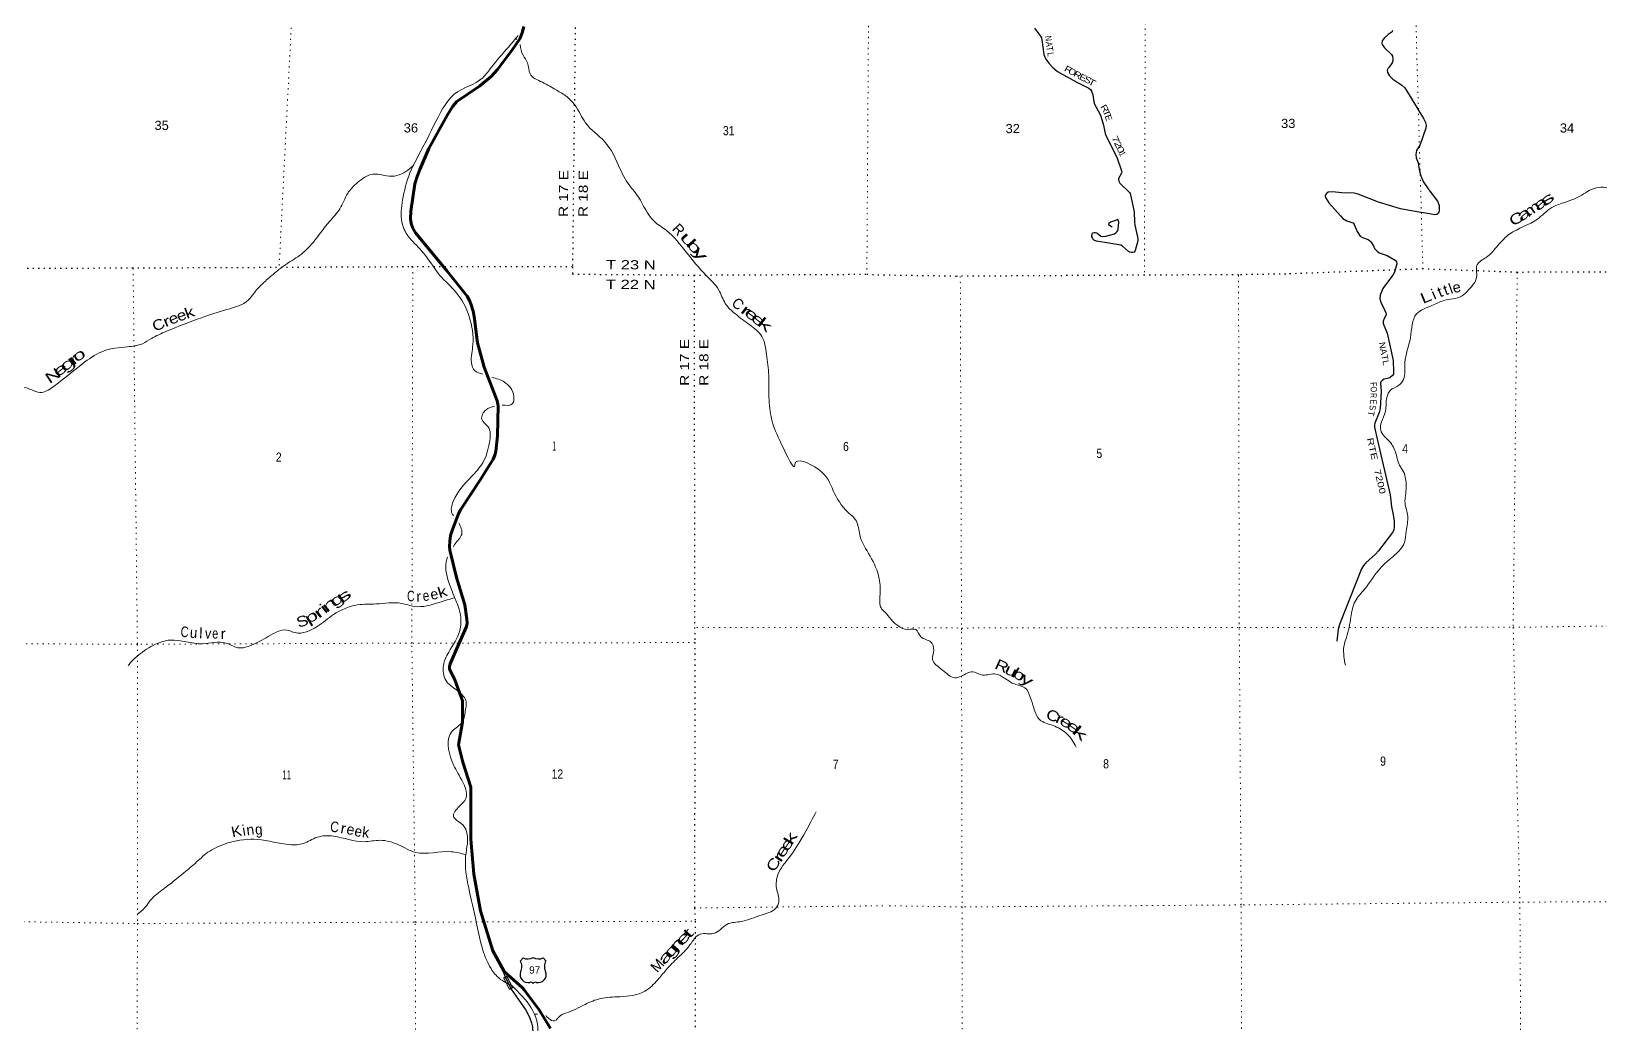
# Model space of a CAD drawing. Header units: feet. Extents: x -8 to 250644, y -192250 to 1368.
# Drawn here: x 77085 to 106970, y -36819 to -17902 of the extents above; entities that cross this region are included whole.
import ezdxf
from ezdxf.enums import TextEntityAlignment as Align

# ---------------------------------------------------------------- set-up
doc = ezdxf.new("R2010")
doc.units = ezdxf.units.FT
doc.header["$LTSCALE"] = 70
doc.linetypes.add('DOTTED', pattern=[1.5, 0.3, -1.2])
for name, color, linetype, lineweight in [('16', 7, 'Continuous', 25), ('20', 7, 'Continuous', 70), ('29', 7, 'Continuous', 25), ('31', 7, 'Continuous', 13), ('39', 7, 'Continuous', 13), ('6', 7, 'DOTTED', 25), ('7', 7, 'DOTTED', 13)]:
    doc.layers.add(name, color=color, linetype=linetype, lineweight=lineweight)
doc.layers.add('30', color=7, linetype='Continuous')
doc.layers.add('41', color=7, linetype='Continuous')

msp = doc.modelspace()

# ---------------------------------------------------------------- linework, layer by layer
at = {"layer": '16'}
for p, q in [((86402.97, -35620.6), (86454.28, -35561.84)), ((86646.04, -35555.87), (86645.76, -35556.07)), ((86838.13, -35561.75), (86889.52, -35620.6))]:
    msp.add_line(p, q, dxfattribs=at)
for centre, radius, start, end in [((86545.36, -35404.18), 182.07, 239.97227, 303.45418), ((86747.14, -35404.68), 181.52, 236.33975, 300.08743), ((86747.13, -35404.18), 182.07, 236.54582, 236.59441), ((86549.18, -35886.13), 151.42, 159.09177, 283.81923), ((86209.99, -35731.23), 222.05, 332.97043, 29.75871), ((86743.3, -35886.13), 151.42, 256.18077, 20.90823), ((87082.49, -35731.23), 222.05, 150.24129, 207.02957)]:
    msp.add_arc(centre, radius, start, end, dxfattribs=at)
for centre, major_axis, start_param, end_param in [((86604.52, -36084.95), (-19.56, 51.67), 4.95877769, 6.28318531), ((86687.97, -36084.95), (19.56, 51.67), 0, 1.32637542)]:
    msp.add_ellipse(centre, major_axis=major_axis, ratio=0.929097, start_param=start_param, end_param=end_param, dxfattribs=at)
at = {"layer": '20'}
for points in [[(85256.38, -28541.86), (85188.43, -28316.49), (85060.22, -27789.78), (85053.46, -27723.28), (85056.45, -27618.4), (85074.43, -27513.53), (85111.97, -27400.79), (85224.18, -27097.02), (85264.4, -27025.2), (85640.77, -26442.69), (85883.65, -26056.41), (85916.04, -25980.82), (85934.01, -25908.91), (85967.24, -25614.85), (85981.57, -25042.86), (85963.96, -24945.54), (85715.17, -24303.65), (85589.38, -23837.34), (85523.71, -23336.38), (85502.72, -23234.54), (85460.79, -23096.7), (85436.83, -23030.78), (85386.38, -22950.69), (85011.07, -22474.01), (84406.76, -21743.14), (84352.64, -21653.89), (84322.69, -21564), (84307.72, -21474.1), (84313.5, -21328.96), (84390.54, -20808.91), (84436.51, -20666.54), (84484.43, -20534.69), (84661.72, -20138.51), (85013.52, -19491.73), (85113.38, -19328.61), (85192.89, -19236.78), (85623.5, -18947.89), (85847.58, -18761.1), (85966.96, -18631.94), (86254.6, -18250.87), (86391.01, -18042.63), (86440.17, -17929.25), (86469.2, -17811.47)], [(86979.24, -36914.73), (86759.6, -36553.77), (86475.46, -36175.13), (86441.63, -36134.39), (86103.94, -35832.5), (86086.81, -35811.29), (85881.1, -35428.09), (85640.74, -34670.58), (85517.41, -33968.65), (85460.7, -33300.49), (85460.21, -32311.78), (85304.17, -31833.59), (85225.55, -31503.88), (85301.17, -31074.45), (85298.46, -30663.68), (85157.02, -30263.93), (85053.46, -30059.05), (85050.77, -30014.96), (85062.44, -29957.17), (85185.34, -29677.75), (85377.65, -29249.54), (85388.9, -29187.07), (85385.9, -29109.17), (85344.74, -28834.95), (85256.63, -28542.69)]]:
    msp.add_lwpolyline(points, dxfattribs=at)
at = {"layer": '29'}
for points in [[(96202.82, -17843.53), (96316.12, -17990.73), (96331.8, -18023.06), (96342.35, -18065.9), (96379.81, -18340.48), (96394.45, -18391.44), (96414.03, -18430.63), (96472.94, -18510.78), (96547.18, -18589.34), (96636.19, -18664.97), (96996.27, -18863.08), (97233.59, -18985.13), (97265.78, -19007.69), (97289.27, -19042.96), (97312.45, -19109.33), (97328.44, -19247.72), (97341.43, -19289.71), (97446.65, -19472.02), (97463.54, -19516.17), (97515.93, -19690.45), (97547.74, -19850.25), (97565.11, -19898.87), (97769.72, -20301.59), (97859.07, -20561.53), (97862.99, -20583.09), (97861.49, -20604.18), (97803.81, -20704.46), (97800.33, -20726.13), (97806.21, -20755.52), (97827.74, -20794.71), (97850.55, -20824.69), (97988.3, -20950.49), (98009.78, -20976.88), (98021.59, -20991.63), (98031.38, -21017.11), (98099.86, -21343.62), (98101.87, -21388.42), (98103.29, -21495.17)], [(103023.83, -17887.18), (103016.38, -17909.42), (102941.96, -17963.43), (102863.66, -18030.9), (102828.22, -18085.81), (102820.58, -18128.88), (102828.42, -18152.39), (102870.98, -18214.06), (103002.01, -18342.22), (103024.22, -18375.77), (103032.05, -18422.79), (103032.05, -18461.98), (103016.84, -18500.57), (102959.72, -18582.95)], [(102959.72, -18582.95), (102943.14, -18606.87), (102922.4, -18644.21), (102926.31, -18683.4), (102963.92, -18753.18), (103028.42, -18815.26), (103200.43, -18930.29), (103255.26, -18981.24), (103357.04, -19141.69), (103615.9, -19562.39), (103650.77, -19641.58), (103662.52, -19688.6), (103656.95, -19750.78), (103548.13, -20057.57), (103482.38, -20170.63), (103464.84, -20252.09), (103474.55, -20315.63), (103509.8, -20407.72), (103532.45, -20536.67), (103560.71, -20658.53), (103605.8, -20765.11), (103716.91, -20921.36), (103878.48, -21139.7), (103913.15, -21218.93), (103911.5, -21326.09), (103897.48, -21367.85), (103865.7, -21396.29), (103830.91, -21399.2), (103658.93, -21366.42), (103484.27, -21340.52), (103177.07, -21288.7), (102757.16, -21160.81), (102366.32, -21007.31), (102290.89, -20988.86), (102060.15, -20981.06), (101877.5, -20961.19), (101798.5, -20970.08), (101763.26, -20993.6), (101747.39, -21019.44), (101739.76, -21040.62), (101743.68, -21068.06), (101810.32, -21169.72), (102030.22, -21420.08), (102076.54, -21467.78), (102153.05, -21512.17), (102249.5, -21544.15), (102272.34, -21554), (102291.92, -21581.43), (102352.67, -21716.44), (102409.4, -21808.73), (102449.55, -21834.62), (102562.13, -21869.47), (102593.45, -21892.98), (102613.03, -21916.5), (102660.97, -21992.77), (102679.61, -22039.94), (102729.68, -22094.94), (102769.67, -22124.2), (102918.65, -22172.93), (103071.21, -22265.28), (103098.62, -22296.63), (103106, -22331.11), (103059.46, -22492.58), (103026.82, -22547.68), (102867.57, -22757.1), (102837.51, -22804.43), (102789.25, -22929.54), (102781.42, -23004), (102802.69, -23065.05), (102867.61, -23211.32), (102898.9, -23270.48), (102902.19, -23307.51), (102863.65, -23376.29), (102844.6, -23425.83), (102847.99, -23474.26), (102921.97, -23656.27), (103032.87, -24175.34), (103041.97, -24393.82), (103041.76, -24414.88), (103039.88, -24436.35), (103020.3, -24463.78), (102981.48, -24501.06), (102950.3, -24516.19), (102860.92, -24535.53), (102832.33, -24550), (102802.17, -24582.47), (102793.17, -24604.86), (102807.09, -24766.89), (102789.25, -25092.76), (102768.95, -25165.82), (102687.44, -25371), (102679.6, -25410.19), (102682.06, -25446.54), (102737.48, -25699.05), (102979.33, -26737.16), (103004.53, -26963.65), (103026.45, -27087.66)], [(98103.29, -21495.17), (98103.83, -21535.38), (98111.13, -21594.18), (98166.49, -21821.46), (98170.41, -21859.67), (98168.8, -21896.81), (98117.55, -22083.05), (98097.63, -22109.35), (98072.51, -22118.32), (98041.18, -22118.32), (98013.77, -22112.44), (97993.27, -22099.43), (97878.67, -21998.79), (97848.24, -21981.3), (97617.33, -21939.42), (97380.43, -21903.57), (97346.09, -21887.1), (97326.51, -21873.39), (97303.89, -21841.5), (97293.22, -21820.48), (97291.26, -21796.97), (97303.45, -21751.3), (97314.76, -21740.14), (97338.26, -21734.27), (97363.71, -21738.18), (97389.68, -21745.2), (97466.22, -21807.27), (97496.86, -21814.6), (97562.51, -21807.18), (97722.77, -21760.92), (97753.35, -21744.06), (97772.94, -21720.55), (97788.6, -21699), (97796.55, -21670.65), (97805.95, -21542.35), (97796.43, -21503.05), (97786.64, -21491.29), (97775.61, -21492.27), (97649.46, -21540.49), (97616.29, -21563.79), (97608.46, -21575.55), (97613.56, -21582.62), (97679.98, -21626.66)], [(103026.45, -27087.66), (103052, -27232.21), (103055.55, -27348.09), (103047.72, -27410.79), (103023.01, -27454.74), (102757.93, -27802.68), (102696.07, -27871.99), (102516.31, -28032.52), (102468.16, -28082.89), (102430.61, -28146.86), (102014.57, -29207.64), (101986.49, -29297.75), (101963.99, -29526.41)], [(86016.72, -35680.72), (86115.18, -35928.23), (86228.98, -36161.95), (86405.68, -36416.64), (86506.01, -36560.07), (86546.44, -36629.38), (86583.89, -36715.14), (86615.32, -36803.17), (86625.82, -36851.48), (86633.3, -36894.17), (86639.28, -36985.95), (86639.28, -37168.73), (86630.31, -37276.97), (86618.32, -37342.52), (86609.34, -37382.59), (86598.86, -37412.55), (86582.38, -37453.39), (86552.43, -37498.33), (86526.98, -37530.16), (86500.03, -37560.13), (86323.5, -37712.36)]]:
    msp.add_lwpolyline(points, dxfattribs=at)
at = {"layer": '31'}
for p, q in [((86145.85, -35913.43), (86260.18, -36135.75)), ((86260.18, -36135.75), (86193.49, -36170.05))]:
    msp.add_line(p, q, dxfattribs=at)
msp.add_lwpolyline([(86193.49, -36170.05), (86079.16, -35947.73), (86145.85, -35913.43)], dxfattribs=at)
msp.add_lwpolyline([(86089.93, -35951.18), (86142.39, -35924.2), (86249.4, -36132.29), (86196.94, -36159.27)], close=True, dxfattribs=at)
at = {"layer": '39'}
for p, q in [((86318.63, -18035.56), (86334.08, -18056.83)), ((86730, -36637.36), (86668.14, -36640.63))]:
    msp.add_line(p, q, dxfattribs=at)
for points in [[(84634.13, -13175.69), (84450.92, -13231.6), (84177.25, -13344.8), (84002.23, -13358.08), (83748.92, -13182.3), (83523.68, -13117.05), (83270.3, -13027.6), (83103.37, -12982.69), (82910.35, -12875.43), (82794.56, -12854.02), (82532.48, -12968.21), (81839.25, -13315), (81589.85, -13437.64), (81306.57, -13534.73), (81179.66, -13748.96), (80980.4, -13876.55), (80750.96, -14028.09), (80505.49, -14091.23), (80242.02, -14031.84), (80030.79, -14048.96), (79817.49, -14144.36), (79646.3, -14388.5), (79449.12, -14443.83), (79133.27, -14476.55), (78859.58, -14609.82), (78734.84, -14641.38), (78565.86, -14648.66), (78352.46, -14850.46), (78112.94, -15028.05), (77835.19, -15205.47), (77633.86, -15407.32), (77428.55, -15564.99), (77110.6, -15704.09), (76864.98, -15953.92), (76675.71, -16167.87), (76311.45, -16358.96), (76136.36, -16456.54), (75782.07, -16760.08), (75621.06, -16855.72), (75417.75, -17029.46), (75280.9, -17099.11), (75055.56, -17154.31), (74717.51, -17281.28), (74415.65, -17424.46), (74208.4, -17493.8), (73745.69, -17545.93), (73299.04, -17642.3), (72989.08, -17849.69), (72773.79, -17908.95), (72566.54, -17978.28), (72266.84, -17952.86), (71896.76, -17895), (71631.25, -17869.72), (71452.26, -17818.73), (71134.4, -17851.44), (70844.69, -17904.35), (70677.7, -17939.74), (70400.09, -17956.56), (70198.94, -17941.61), (69947.62, -17787.93), (69615.84, -17629.86), (69187.57, -17403.12), (68845.78, -17182.78), (68654.7, -17157.84), (68377.19, -17054.22), (68045.47, -16831.92), (67912.84, -16672.74), (67756.06, -16523.49), (67627.31, -16534.96), (67462.44, -16441.88), (67267.44, -16288.45), (67074.46, -16129), (66923.66, -16050.04), (66664.15, -16076.98), (66384.55, -16061.68), (66275.95, -16027.07), (66064.87, -15869.55), (65881.92, -15744.27), (65580.22, -15704.78), (65270.38, -15771.65), (65002.78, -15836.7), (64793.56, -15859.85), (64397.39, -15723.59), (63908.84, -15404.23), (63725.76, -15437.54), (63562.7, -15579.34), (63389.65, -15652.84), (63090.02, -15531.06), (62957.29, -15494.33), (62840.59, -15529.94), (62629.33, -15579.19)], [(86362.8, -17978.95), (86175.82, -18201.07), (85856.44, -18579.81), (85684.8, -18786.38), (85141.71, -19102.21), (84928.22, -19369.48), (84582.63, -20042.4), (84298.65, -20602.13), (84159.22, -21118.58), (84145.92, -21541.55), (84260.28, -21800.53), (84521.67, -22084.68), (84870.78, -22553.5), (85180.72, -22879.61), (85429.19, -23341.06), (85499.11, -23876.22), (85471.16, -24214.7), (85536.59, -24373.34), (85684.82, -24435.88)], [(86398.39, -18154.51), (86454.46, -18356.23), (86539.92, -18502.65), (86587.56, -18711.74), (86821.97, -18871.24), (87096.59, -19026.43), (87286.48, -19145.95), (87548.2, -19480.44), (87641.81, -19642.91), (88004.25, -19998.87), (88307.49, -20528.4), (88399.25, -20715.05), (88653.01, -21063.69), (88951.76, -21522.78), (89186.26, -21696.37), (89561.15, -22108.63), (89936.2, -22547.06), (90183.52, -22833.32), (90307.92, -23088.21), (90500.35, -23288.26), (90773.3, -23495.82), (91004.1, -23717.76), (91092.83, -24055.45), (91137.77, -24463.92), (91142.86, -24931.06), (91201.84, -25333.39), (91381.82, -25779.19), (91635.82, -26164.08), (91635.81, -26162.07), (92078.94, -26247.64), (92365.31, -26658.49), (92645.64, -27071.39), (92799.58, -27229.42), (92871.79, -27502.78), (93067.56, -27904.18), (93241.42, -28337.95), (93255.71, -28674.13), (93260.91, -28853.32), (93301.66, -28931.57), (93356.85, -28975.88)], [(84373.34, -20453.63), (84051.54, -20652.15), (83852.4, -20655.52), (83594.7, -20625.06), (83298.03, -20786.17), (83112.29, -20990.82), (82963.36, -21285.84), (82763.8, -21528.85), (82488.52, -21883.12), (82230.75, -22146.66), (81944.35, -22339.92), (81664.14, -22557.3), (81474.17, -22729.76), (81322.39, -22897.93), (81220.62, -23023.48), (80807.41, -23205.52), (80329.66, -23361.83), (79659.45, -23620.13), (79372.69, -23759.02), (79200.33, -23856.86), (78913.04, -23915.2), (78677.85, -23940.98), (78474.99, -23990.69), (78106.25, -24204.65), (77521.86, -24663.74), (77285.27, -24784.16), (76966.83, -24693.71), (76695.42, -24719.73), (76579.81, -24881.61), (76481.02, -25154.13), (76178.25, -25305.22), (75745.54, -25580.02), (75550.26, -25863.27), (75431.59, -26172.18), (75226.64, -26513.89), (74978.46, -26706.89), (74631.58, -26880.42), (74431.34, -27020.73), (74213.61, -26949.73), (73909.51, -26899.45), (73627.7, -26873.19), (73390.69, -26929.18), (73232.81, -26783.26), (73102.04, -26782.14), (72873.25, -26864.25), (72615.28, -26793.52), (72541.32, -26560.44), (72357.63, -26465.04), (71933.22, -26473.98), (71542.58, -26418.26), (71406.82, -26270.17), (71524.73, -26152.57), (71587.88, -25966.88), (71486.37, -25826.62), (71330.99, -25753.18), (70921.47, -25884.85), (70615.9, -26221.21), (70329.59, -26428.56), (69918.49, -26624.69), (69466.58, -26734.5), (69140.97, -27083.08), (68833.44, -27427.51), (68306.96, -27821.76), (67949.58, -28232.98), (67872.71, -28473.14), (67876.65, -28765.09), (67773.57, -28997.37), (67332.47, -29525.95), (66948.34, -29846.74), (66785.08, -30103.6), (66715.83, -30585.34), (66533, -30924.89), (66481.49, -31350.12), (66483.7, -31380.31), (66352.98, -31691.31), (66206.89, -32113.17), (65945.15, -32384.79), (65564.37, -32602.86), (65273.32, -32701.51), (65042.78, -32823.91), (64794.38, -32982.67), (64649.34, -33257.52), (64320.68, -33449.05), (63872.54, -33520.58), (63363.84, -33560.31), (63006.16, -33621.15), (62627.89, -33609.64), (62422.56, -33588.89), (62249.57, -33607.6)], [(122738.82, -25296.41), (122596.36, -25348.74), (122125.25, -25307.05), (121887.46, -25245.96), (121512.85, -25187.63), (121310.03, -24902.88), (121163.68, -24639.96), (120980.14, -24564.47), (120773.88, -24384.43), (120458.98, -24206.99), (120072.8, -24239.33), (119878.17, -24341.06), (119451.87, -24395.76), (119071.78, -24436.11), (118721.63, -24434.02), (118493.91, -24374.88), (118285.18, -24472.67), (118089.9, -24457.64), (117914.8, -24450.56), (117804.64, -24543.77), (117688.71, -24683.32), (117463.85, -24777.17), (117153.43, -24682.25), (116875.32, -24607.29), (116660.18, -24638.68), (116401.59, -24456.9), (116194.92, -24202.37), (115960.87, -24090.93), (115674.49, -23977.76), (115485.47, -24000.95), (115268.26, -24022.28), (115010.14, -23923.05), (114855.07, -23901.76), (114668.57, -24017.54), (114504.11, -24115.08), (114184.27, -24134.97), (113781.31, -24044.59), (113301.84, -23946.58), (112824.95, -23951.23), (112465.27, -24043.81), (112203.43, -24000.97), (111980.58, -23732.43), (111831.61, -23360.81), (111667.94, -23238.91), (111675.67, -23182.5), (111669.16, -23097.98), (111521.12, -22893.46), (111409.23, -22674.64), (111143.52, -22299.64), (110706.7, -21911.5), (110501.19, -21864.32), (110128.03, -21705.32), (109826.75, -21447.29), (109493.72, -21265.93), (109266.02, -21210.82), (109007.29, -21002.87), (108797.24, -20865.12), (108586.97, -20687.11), (108458.04, -20661.65), (108281.73, -20799.53), (107968.72, -20962.31), (107689.19, -20994.05), (107318.55, -20925.64), (106885.71, -20889.78), (106592.78, -21044.4), (106279.57, -21170.95), (106056.72, -21262.77), (105784.27, -21481.7), (105254.61, -21766.48), (105032.46, -21983.12), (104808.36, -22211.84), (104634.08, -22353.73), (104625.33, -22587.31), (104469.73, -22831.76), (104337.58, -22949.26), (103999.98, -23033.67), (103775.14, -23129.53), (103482.22, -23286.16), (103364.05, -23745.82), (103258.01, -24215.48), (103229.65, -24541.77), (103145.73, -24648.94), (102979.27, -24748.5), (102931.39, -24823.25), (102884.97, -25159.71), (102811.57, -25347.35), (102798.37, -25506.46), (102966.6, -25722.95), (103088.61, -25951.78), (103117.46, -26072.42), (103251.71, -26331.37)], [(85862.14, -24499.63), (86101.29, -24588.97), (86278.12, -24863.63), (86254.87, -24998.71), (86056.04, -25025.67)], [(85910.56, -25053.73), (85748.7, -25116.95), (85667.4, -25296.72), (85787.06, -25442.9), (85813.18, -25742.76), (85684.96, -26128.25), (85469.43, -26391.5), (85122.53, -26867.09), (85099.84, -27086.73), (85128.21, -27136.96)], [(103251.71, -26331.37), (103285.41, -26600.96), (103262.92, -26897.02), (103314.61, -27144.35), (103282, -27430.41), (103248.98, -27643.99), (102987.09, -27951.44), (102786.91, -28139.77), (102493.29, -28531.95), (102309.49, -28770.52), (102230.67, -29068.91), (102144.29, -29455.92), (102096.95, -29627.3), (102098.02, -29818.55), (102125.12, -29987.51)], [(85228.69, -27271.01), (85285.58, -27492.23), (85158.04, -27674.33), (85125.86, -27726.78)], [(85016.78, -27925.62), (85003.02, -27961.33), (85040.15, -28406.1), (85167.05, -28735.48), (85261.56, -29034.87), (85249.39, -29324.92), (85036.86, -29737.17), (84935.94, -29991.58), (84982.06, -30273.18), (85184.44, -30457.05), (85362.79, -30657.2), (85348.26, -30892.9), (85297.11, -31068.44), (85105.14, -31242.93), (85096.8, -31808.83), (85257.82, -32125.89), (85363.08, -32529.92), (85243.31, -32671.7), (85129.99, -32875.85), (85275.67, -33001.72), (85379.28, -33156.06), (85360.26, -33627.39), (85418.56, -34231.1), (85563.68, -34882.54), (85845.14, -35770.66), (86007.33, -35960.85), (86240.15, -36092.94)], [(85152.22, -28698.67), (84859.6, -28787.92), (84383.34, -28865.68), (84139.54, -28806.94), (83650.77, -28818.34), (83300.86, -28836.84), (82843.39, -29019.18), (82529.08, -29250.89), (82109.39, -29364.51), (81954.17, -29317.25), (81596.9, -29440.51), (81280.13, -29603.77), (81020.95, -29653.87), (80793.04, -29564.81), (80340.49, -29577.98), (79730.48, -29507.64), (79449.36, -29586.08), (79126.85, -29793.68), (78992.88, -29917.43), (78931.03, -29994.38)], [(93356.85, -28975.88), (93594.85, -29231.39), (93788.44, -29304.8), (93937.35, -29305.99), (94032.69, -29442.36), (94224.43, -29543.98), (94279.63, -29700.7), (94258.49, -29877.98), (94448.76, -30078.24), (94680.99, -30223.92), (94805.6, -30197.06), (95022.45, -30111.31), (95187.79, -30170.79), (95439.22, -30153.3), (95640.94, -30240.76), (95844.82, -30354.39), (96018.23, -30417.85), (96119.81, -30592.44), (96187.39, -30801.44), (96297.28, -31022.28), (96555.5, -31137.62), (96801.8, -31281.21), (96919.26, -31415.44), (96992.43, -31545.89)], [(92039.59, -32784.31), (91840.85, -33152.16), (91526.3, -33651.69), (91311.17, -33975.35), (91284.72, -34235.29), (91326.64, -34490.74), (91267.15, -34622.04), (90992.39, -34748.77), (90619.01, -34870.13), (90339.75, -34926.4), (90083.41, -35101.33), (89832.01, -35111.11), (89634.23, -35319.87), (89406.49, -35561.05), (89180.7, -35794.17), (89021.02, -35984.55), (88775.01, -36201.69), (88298.93, -36305.63), (87931.03, -36342.38), (87636.02, -36451.12), (87283.04, -36614.63), (87170.7, -36661.71), (87051.75, -36765.46), (86945.2, -36723.03), (86891.93, -36666.46)], [(85359, -33598.43), (85088.12, -33542.67), (84404.21, -33553.38), (84083.41, -33410.59), (83732.81, -33324.39), (83427.2, -33350.64), (82843.11, -33245.9), (82529.42, -33266.16), (82266.67, -33384.75), (82011.33, -33406.64), (81391.07, -33308.18), (80862.38, -33366.16), (80483.25, -33529.85), (80233.15, -33736.95), (79991.1, -33944), (79606.88, -34250.7), (79356.82, -34463.84), (79247.12, -34607.56), (79101.13, -34737.44)], [(86239.99, -36092.8), (86394.16, -36248.99), (86696.18, -36699.19), (86740.95, -37081.48), (86597.16, -37545.61), (86522.17, -37591.11)]]:
    msp.add_spline(points, degree=3, dxfattribs=at)
at = {"layer": '6'}
for points in [[(87570.72, -7254.73), (87416.99, -11791.1), (87445.95, -17094.93), (87454.7, -17201.6), (87396.42, -22393.26), (87395.31, -22530.2), (89712.92, -22548.58), (93005.97, -22532.11), (93329.06, -22549.85)], [(124443.4, -23153.38), (119006.56, -22125.33), (118879.63, -22097.85), (116032.37, -22119.62), (113887.84, -22220.05), (110723.46, -22390.54), (108880.75, -22487.29), (105399.55, -22496.46), (103602.22, -22431.91), (100988.8, -22528.89), (100089.38, -22541.91), (98296.48, -22549.81), (94712.9, -22572.45), (93329.06, -22549.85)], [(87396.42, -22393.26), (84278.43, -22393.16), (79021.86, -22418.3), (76823.1, -22423.26), (73739.2, -22430.25), (71526.33, -22431.28), (66269.8, -22439.03), (63097.29, -22430.52), (62219.77, -22438.09)], [(89712.92, -22548.58), (89723.05, -29268.16), (89728.96, -29554.06), (89722.11, -34614.48), (89733.85, -34868.12), (89741.16, -39940.53), (89740.78, -40188.21), (89767.99, -45226.25), (89769.7, -45486), (89773.85, -45673.33)]]:
    msp.add_lwpolyline(points, dxfattribs=at)
at = {"layer": '7'}
for p, q in [((84338.18, -28501.45), (84352.73, -22395.95)), ((93357.78, -29268.85), (89723.05, -29268.16)), ((89722.11, -34614.48), (93379.16, -34571.55))]:
    msp.add_line(p, q, dxfattribs=at)
for points in [[(82072.09, 149.04), (82074.56, -1217.56), (82111.44, -6503.21), (82089.98, -11787.25), (82072.72, -17099.45), (81805.38, -22406.52)], [(98294.87, 213.81), (98212.83, -1437.98), (98334.44, -6639.38), (98330.63, -11871.88), (98311, -17220.82), (98296.48, -22549.81)], [(103602.22, -22431.91), (103454.2, -17184.35), (103549.94, -11985.77), (103413.45, -6641.51), (103509.2, -1442.94), (103578.89, 237.42)], [(93027.85, -7025.05), (93004.93, -12008.63), (93004.93, -12008.63), (93039.67, -17274.17), (93005.97, -22532.11)], [(79023.77, -22422.66), (79105.36, -29586.42), (79106.29, -34910.58), (79091.63, -39362.96)], [(94786.91, -22572.66), (94809.75, -29351.3), (94820.08, -34593.78), (94831.61, -39902.49), (94847.13, -45207.16), (94848.62, -45651.33)], [(100185.25, -45627.91), (100175.62, -45199.86), (100153.83, -39854.96), (100140.35, -34556.33), (100101.54, -29191.61), (100089.38, -22541.91)], [(105399.55, -22496.46), (105322.62, -29263.21), (105450.47, -34502.83), (105480.13, -39815.46), (105546.25, -45170.18), (105547.21, -45603.34)], [(84413.6, -45691.95), (84414.36, -45458.18), (84411.78, -40188.4), (84400.93, -34884.45), (84335.65, -29564.76), (84337.43, -28816.54)], [(93357.78, -29268.85), (94812.54, -29277), (100098.75, -29265.91), (105322.62, -29263.21), (110747.34, -29190.96), (116043.26, -29117.4), (119314.97, -29069.12)], [(89728.96, -29554.06), (84335.65, -29564.76), (79105.36, -29586.42), (73733.98, -29566.76), (68372.95, -29567.9), (63248.78, -29559.19), (62239.34, -29548.53)], [(119569.99, -34380.51), (116032.83, -34458.44), (110770.8, -34475.44), (105450.47, -34502.83), (100140.35, -34556.33), (94820.08, -34593.78), (93379.16, -34571.55)], [(62253.97, -34869.09), (63153.2, -34868.63), (68462.25, -34892.74), (73784.8, -34830.17), (79106.29, -34910.58), (84400.93, -34884.45), (89733.85, -34868.12)]]:
    msp.add_lwpolyline(points, dxfattribs=at)

# ---------------------------------------------------------------- texts
at = {"layer": '16'}
msp.add_text('97', height=140, dxfattribs=at).set_placement((86675.93, -35866.38), align=Align.CENTER)
at = {"layer": '30'}
for s, rotation, width, p in [('N', 277.769, 0.8, (96407.31, -18044.2)), ('A', 277.769, 0.9, (96420.88, -18155.11)), ('L', 276.548, 0.9, (96449.05, -18348.56)), ('F', 331.181, 1.4, (96812.31, -18682.08)), ('O', 331.181, 1.15, (96892.34, -18726)), ('R', 331.181, 1.2, (96994.2, -18782.04)), ('E', 332.784, 1.25, (97097.77, -18837.57)), ('S', 332.784, 1.25, (97188.01, -18882.98)), ('T', 332.784, 1.45, (97270.29, -18927.75)), ('R', 299.991, 1.25, (97486.41, -19400.89)), ('T', 293.935, 1.35, (97522.58, -19481.15)), ('E', 288.731, 1.1, (97555.5, -19569.42)), ('7', 296.934, 1.45, (97693.61, -19988.2)), ('2', 296.934, 1.45, (97740.71, -20085.12)), ('0', 296.934, 1.55, (97788, -20184.52)), ('1', 296.934, 0.7, (97821.61, -20263.54)), ('F', 274.91, 0.8, (102600.42, -24636.69)), ('O', 274.91, 0.7, (102607.66, -24731.51)), ('S', 266.866, 0.75, (102586.46, -25073.3)), ('E', 266.866, 0.75, (102601.62, -24963.18)), ('R', 268.866, 0.65, (102603.47, -24843.28))]:
    msp.add_text(s, height=120, rotation=rotation, dxfattribs=dict(at, width=width)).set_placement(p, align=Align.CENTER)
for rotation, p in [(277.769, (96434.7, -18242)), (260.334, (102557.72, -25178.59))]:
    msp.add_text('T', height=120, rotation=rotation, dxfattribs=at).set_placement(p, align=Align.CENTER)
for s, rotation, width, p in [('NATL', 281.06, 1.1, (102761.29, -23836.9)), ('RTE   7200', 283.114, 1.35, (102533.54, -25665.12))]:
    msp.add_text(s, height=120, rotation=rotation, dxfattribs=dict(at, width=width)).set_placement(p)
at = {"layer": '41'}
for s, rotation, width, p in [('m', 35.413, 1.4, (105734.66, -21366.19)), ('a', 36.578, 1.8, (105895.96, -21259.69)), ('s', 37.172, 2, (106026.81, -21175.04)), ('C', 32.088, 1.4, (105435.29, -21556.16)), ('a', 36.394, 1.8, (105580.24, -21462.83)), ('u', 311.64, 2.05, (89526.93, -21942.24)), ('b', 311.64, 1.95, (89641.43, -22070.68)), ('y', 310.548, 2, (89756.34, -22201.07)), ('e', 14.674, 1.05, (104267.67, -22876.61)), ('L', 22.441, 1.35, (103696.45, -23060.37)), ('i', 23.226, 1.1, (103845.77, -23004.54)), ('t', 21.979, 1.15, (103964.74, -22960.32)), ('t', 19.816, 1.1, (104071.32, -22922.57)), ('e', 21.942, 1.25, (79826.7, -23465.2)), ('e', 20.211, 1.2, (79977.45, -23408.15)), ('k', 20.211, 1.35, (80131.08, -23354.86)), ('r', 322.526, 1.95, (90646.76, -23299.7)), ('e', 322.973, 1.7, (90753.81, -23376.34)), ('C', 24.981, 1.2, (79547.75, -23583.92)), ('r', 21.942, 1.4, (79698.11, -23520.11)), ('e', 321.146, 1.8, (90877.27, -23476.78)), ('k', 321.978, 2, (91000.61, -23570.03)), ('g', 39.428, 1.95, (77830.07, -24317.17)), ('r', 36.802, 1.9, (77948.81, -24229.02)), ('o', 33.957, 1.6, (78044, -24153.96)), ('N', 33.988, 1.5, (77550.6, -24547.25)), ('e', 38.862, 1.8, (77694.18, -24424.98)), ('g', 35.33, 1.8, (82960.13, -28814.41)), ('s', 36.79, 2, (83099.47, -28742.77)), ('C', 0.259, 0.75, (84316.39, -28765.6)), ('e', 6.055, 0.85, (84613.92, -28758.33)), ('k', 16.962, 1.3, (84945.44, -28681.69)), ('p', 32.139, 1.65, (82468.88, -29144.61)), ('r', 37.384, 1.95, (82625.37, -29055.37)), ('i', 39.144, 1.65, (82717.75, -28982.42)), ('n', 39.386, 1.9, (82820.79, -28902.83)), ('C', 356.221, 0.8, (79999.28, -29449.13)), ('S', 18.706, 1.25, (82279.5, -29240.68)), ('u', 356.052, 0.95, (80170.19, -29464.61)), ('v', 355.29, 0.9, (80444.65, -29477.9)), ('e', 359.416, 0.75, (80587.57, -29478.03)), ('R', 335.83, 1.3, (95538.8, -30092.2)), ('u', 334.232, 1.5, (95711.37, -30176.88)), ('b', 330.771, 1.55, (95857.23, -30251.31)), ('y', 326.982, 1.7, (96005.02, -30343.35)), ('C', 332.62, 1.25, (96502.3, -31035.49)), ('r', 335.651, 1.45, (96639.59, -31092.03)), ('e', 329.548, 1.5, (96751.21, -31153.2)), ('e', 325.619, 1.65, (96887.19, -31243.56)), ('k', 319.288, 2.1, (97002.97, -31354.67)), ('K', 12.263, 1.1, (81013.9, -33249.14)), ('g', 4.514, 0.95, (81424.92, -33213.42)), ('C', 354.546, 0.85, (82853.8, -33167.22)), ('r', 349.105, 1.1, (83012.31, -33190.9)), ('e', 349.639, 0.95, (83299.26, -33250.33)), ('k', 59.983, 1.7, (91634.74, -33334.44)), ('e', 56.836, 1.6, (91472.95, -33580.27)), ('e', 57.314, 1.55, (91558.39, -33456.22)), ('C', 58.759, 1.35, (91308.46, -33834.67)), ('r', 55.485, 1.8, (91404.66, -33697.21)), ('n', 50.013, 1.95, (89451.61, -35375.98)), ('e', 46.638, 1.95, (89569.67, -35258.26)), ('t', 46.607, 1.95, (89670.11, -35160.55)), ('a', 49.383, 1.95, (89239.47, -35607.06)), ('g', 48.818, 2, (89349.9, -35488.14))]:
    msp.add_text(s, height=200, rotation=rotation, dxfattribs=dict(at, width=width)).set_placement(p, align=Align.CENTER)
for s, rotation, p in [('R', 312.924, (89345.79, -21750.43)), ('l', 19.751, (104165.34, -22899.69)), ('C', 318.126, (90483.32, -23170.49)), ('r', 1.819, (84466.87, -28774.99)), ('e', 10.961, (84780.14, -28728.09)), ('l', 357.87, (80311.18, -29475.8)), ('r', 359.838, (80738.5, -29484.61)), ('i', 9.558, (81150.99, -33232.73)), ('n', 7.98, (81268.68, -33219.71)), ('e', 347.13, (83147.62, -33213.36)), ('k', 353.725, (83445.64, -33270.97)), ('M', 47.404, (89085.44, -35777.31))]:
    msp.add_text(s, height=200, rotation=rotation, dxfattribs=at).set_placement(p, align=Align.CENTER)
at = {"layer": '6'}
for s, rotation, width, p in [('R 17 E', 89.357, 1.25, (87307.58, -21442.32)), ('R 18 E', 89.357, 1.25, (87682.55, -21443.2)), ('T 23 N', 359.546, 1.35, (88034.45, -22435.27)), ('T 22 N', 359.546, 1.35, (88031.51, -22810.41)), ('R 17 E', 90.086, 1.25, (89619.49, -24659.61)), ('R 18 E', 90.086, 1.25, (89987.94, -24659.03))]:
    msp.add_text(s, height=175, rotation=rotation, dxfattribs=dict(at, width=width)).set_placement(p)
at = {"layer": '7'}
for s, width, p in [('35', 1.05, (79430.94, -19781.61)), ('36', 1.05, (84180.7, -19829.36)), ('31', 0.85, (90262.63, -19882.74)), ('32', 1.05, (95649.3, -19842.61)), ('33', 1.05, (100898.81, -19745.15)), ('34', 1.05, (106211.73, -19832.56)), ('2', 0.85, (81743.94, -26107.4)), ('1', 0.4, (87017.17, -25893.61)), ('6', 0.85, (92551.18, -25904.16)), ('5', 0.85, (97380.29, -26035.87)), ('4', 0.85, (103208.49, -25943.68)), ('12', 0.85, (86997.7, -32147.94)), ('7', 0.85, (92355.95, -31962.03)), ('8', 0.85, (97508.9, -31952.79)), ('9', 0.85, (102787.79, -31902.41)), ('11', 0.65, (81866.69, -32163.84))]:
    msp.add_text(s, height=175, dxfattribs=dict(at, width=width)).set_placement(p)

doc.saveas('drawing.dxf')
